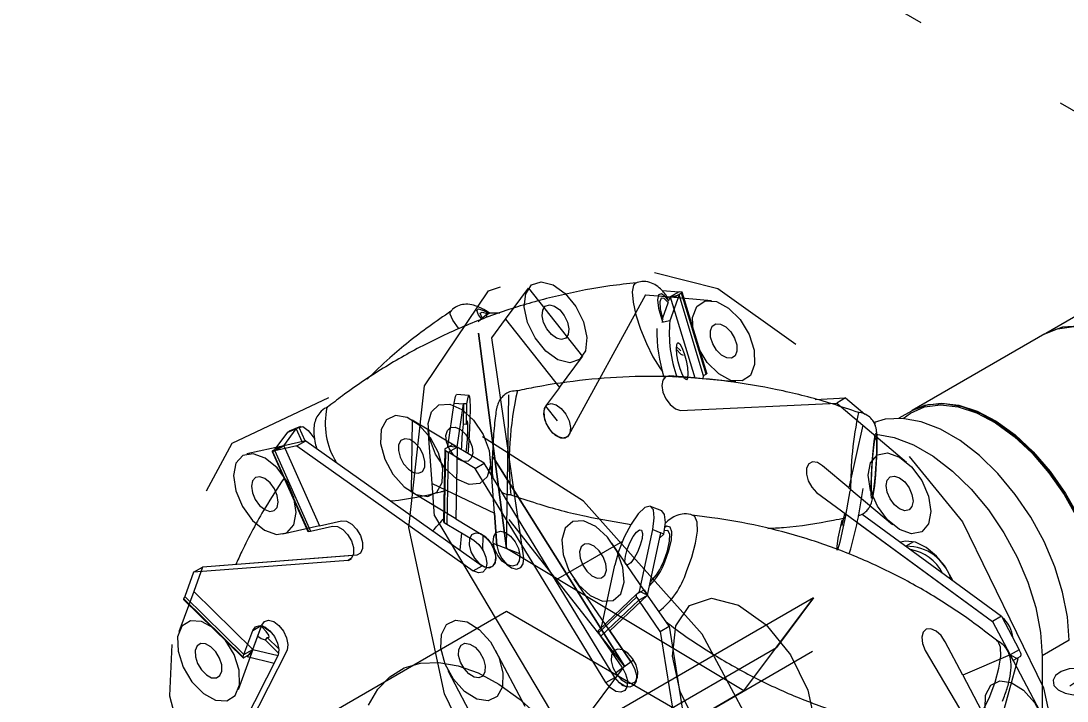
# Model space of a CAD drawing. Header units: millimetres. Extents: x 15 to 415, y 5 to 292.
# Drawn here: x 232.42 to 248.93, y 207.49 to 218.21 of the extents above; entities that cross this region are included whole.
import ezdxf

# ---------------------------------------------------------------- set-up
doc = ezdxf.new("R2010")
doc.units = ezdxf.units.MM
doc.header["$PDSIZE"] = -1
doc.linetypes.add('CENTERX2', pattern=[20.32, 12.7, -2.54, 2.54, -2.54])

msp = doc.modelspace()

# ---------------------------------------------------------------- linework, layer by layer
at = {"color": 7, "linetype": 'CENTERX2'}
for p, q in [((218.0246, 234.6973), (273.4618, 202.6941)), ((240.4337, 214.0005), (241.283, 212.923)), ((240.0705, 213.5096), (240.9198, 212.4321)), ((240.0849, 209.8917), (239.6445, 213.287)), ((239.6445, 213.287), (240.0849, 209.8917)), ((240.0849, 209.8917), (240.1238, 212.3185)), ((240.7019, 212.1375), (240.8839, 211.9067)), ((238.5994, 211.9182), (238.5788, 210.7872)), ((239.3064, 211.4931), (239.2858, 210.3621)), ((241.9466, 208.0367), (239.8765, 211.3317)), ((239.8765, 211.3317), (241.9466, 208.0367)), ((241.9466, 208.0367), (240.1292, 210.3493)), ((239.7099, 210.107), (239.7055, 209.8647)), ((240.2943, 209.81), (239.8755, 209.9734)), ((243.832, 207.6493), (240.0849, 209.8917)), ((243.832, 207.6493), (244.9261, 209.1163)), ((240.0136, 205.445), (244.9134, 208.2736)), ((241.8066, 207.9335), (242.0866, 208.1399)), ((240.0136, 205.445), (241.9466, 208.0367)), ((243.832, 207.6493), (238.9322, 204.8207)), ((243.832, 207.6493), (239.8722, 205.3634))]:
    msp.add_line(p, q, dxfattribs=at)
at = {"color": 7, "linetype": 'Continuous'}
for p, q in [((240.0705, 213.5096), (240.4337, 214.0005)), ((242.2762, 213.8927), (241.0659, 211.6758)), ((242.2762, 213.8927), (242.6665, 213.8596)), ((242.6665, 213.8596), (243.0548, 212.5839)), ((242.6665, 213.8596), (243.3169, 213.8044)), ((239.8525, 213.2151), (240.0705, 213.5096)), ((240.0705, 213.5096), (240.9198, 212.4321)), ((240.3575, 209.7432), (239.8525, 213.2151)), ((240.9198, 212.4321), (241.283, 212.923)), ((243.0548, 212.5839), (242.6645, 212.617)), ((243.0548, 212.5839), (243.7052, 212.5286)), ((240.9198, 212.4321), (240.7019, 212.1375)), ((242.8309, 212.0703), (245.2942, 212.1856)), ((245.2942, 212.1856), (245.7077, 211.8374)), ((239.3064, 211.4931), (238.5994, 211.9182)), ((238.9112, 210.9212), (238.8484, 211.7708)), ((245.7077, 211.8374), (245.4866, 210.8508)), ((245.7077, 211.8374), (246.397, 211.2572)), ((236.9191, 211.5938), (236.5707, 211.5153)), ((236.9191, 211.5938), (239.7011, 209.6223)), ((236.5707, 211.5153), (235.9901, 211.3843)), ((236.5707, 211.5153), (237.1358, 210.2504)), ((239.3064, 211.4931), (239.2858, 210.3621)), ((239.7306, 211.2381), (239.3064, 211.4931)), ((239.8972, 210.4534), (239.8345, 211.303)), ((241.7953, 207.8621), (239.7306, 211.2381)), ((245.4866, 210.8508), (245.073, 211.199)), ((239.2858, 210.3621), (238.5788, 210.7872)), ((238.9112, 210.9212), (239.8972, 210.4534)), ((238.9488, 210.4115), (238.9112, 210.9212)), ((244.9783, 210.7762), (247.7536, 208.7458)), ((245.4866, 210.8508), (246.1758, 210.2705)), ((239.9349, 209.9437), (239.8972, 210.4534)), ((239.8972, 210.4534), (239.9349, 209.9437)), ((237.1358, 210.2504), (237.4841, 210.329)), ((238.9488, 210.4115), (240.9762, 207.0109)), ((239.2858, 210.3621), (239.7099, 210.107)), ((237.1358, 210.2504), (236.5552, 210.1195)), ((242.3122, 209.1608), (241.7489, 209.9796)), ((237.7263, 209.7869), (235.2896, 209.6009)), ((235.2896, 209.6009), (235.1501, 209.2188)), ((241.7138, 208.5956), (241.1505, 209.4144)), ((235.1501, 209.2188), (234.9176, 208.5818)), ((235.1501, 209.2188), (236.085, 208.3032)), ((244.9261, 209.1163), (240.9663, 206.8303)), ((242.3122, 209.1608), (241.7138, 208.5956)), ((242.6502, 208.6695), (242.3122, 209.1608)), ((244.9261, 209.1163), (244.3426, 208.3339)), ((244.3426, 208.3339), (244.9261, 209.1163)), ((240.0863, 208.8988), (232.7324, 204.6535)), ((253.2385, 201.3062), (240.0863, 208.8988)), ((236.085, 208.3032), (236.2245, 208.6854)), ((242.6502, 208.6695), (243.2089, 205.1787)), ((247.7536, 208.7458), (248.0325, 208.2156)), ((242.0517, 208.1044), (241.7138, 208.5956)), ((241.7138, 208.5956), (242.0517, 208.1044)), ((236.6252, 208.293), (235.4645, 206.0206)), ((236.085, 208.3032), (235.8526, 207.6663)), ((240.2414, 205.9663), (244.3426, 208.3339)), ((247.2864, 207.8949), (247.0075, 208.4251)), ((240.3776, 207.4037), (239.9128, 208.2874)), ((246.6878, 208.2877), (248.7151, 204.8871)), ((248.0325, 208.2156), (247.2864, 207.8949)), ((248.0325, 208.2156), (248.4972, 207.3319)), ((239.6315, 207.083), (239.1667, 207.9667)), ((247.2864, 207.8949), (247.7511, 207.0112))]:
    msp.add_line(p, q, dxfattribs=at)
at = {"color": 7, "linetype": 'Continuous', "lineweight": 25}
for p, q in [((242.5396, 213.964), (242.8079, 213.9412)), ((242.8079, 213.9412), (242.6665, 213.8596)), ((242.8447, 213.9194), (242.7315, 213.8541)), ((242.8469, 213.9379), (242.8079, 213.9412)), ((243.233, 212.6437), (242.8447, 213.9194)), ((243.2452, 212.6575), (242.8569, 213.9332)), ((242.6328, 213.7646), (242.5472, 213.5234)), ((242.6176, 213.8637), (242.6665, 213.8596)), ((242.6665, 213.8596), (242.6513, 213.8167)), ((242.8069, 213.892), (242.6626, 213.4855)), ((242.6665, 213.8596), (242.8069, 213.892)), ((242.7315, 213.8541), (242.6665, 213.8596)), ((243.1951, 212.6163), (242.8069, 213.892)), ((239.7834, 213.596), (239.6368, 213.4683)), ((239.9797, 213.6055), (239.8185, 213.607)), ((249.2663, 213.6731), (248.5945, 213.2853)), ((248.5804, 213.2772), (246.4873, 212.0689)), ((243.1951, 212.6163), (243.1768, 212.5646)), ((243.1937, 212.621), (243.233, 212.6437)), ((239.4948, 212.307), (239.2956, 212.3197)), ((244.9549, 212.2447), (245.4356, 212.2672)), ((245.4356, 212.2672), (245.2942, 212.1856)), ((245.4356, 212.2672), (245.7406, 212.0104)), ((239.1596, 211.5024), (239.2615, 212.1866)), ((239.2615, 212.1866), (239.4083, 212.1773)), ((239.3064, 211.4931), (239.4083, 212.1773)), ((239.4083, 212.1773), (239.4024, 211.8541)), ((239.4607, 212.1739), (239.4083, 212.1773)), ((239.4548, 211.8508), (239.4607, 212.1739)), ((245.1971, 212.1811), (245.2942, 212.1856)), ((245.2942, 212.1856), (245.3611, 212.1292)), ((246.4732, 212.0607), (246.2763, 211.947)), ((236.5707, 211.5153), (236.7674, 211.7821)), ((236.6349, 211.7287), (236.7674, 211.7821)), ((236.8355, 211.818), (236.6557, 211.7454)), ((236.8148, 211.8012), (236.7674, 211.7821)), ((236.7674, 211.7821), (236.8577, 211.58)), ((236.9085, 211.5914), (236.8148, 211.8012)), ((239.4548, 211.8508), (239.4024, 211.8541)), ((236.4382, 211.4618), (236.6349, 211.7287)), ((236.9191, 211.5938), (236.5707, 211.5153)), ((236.6349, 211.7287), (236.6557, 211.7454)), ((236.7776, 211.5122), (236.9191, 211.5938)), ((236.9191, 211.5938), (239.7011, 209.6223)), ((236.3862, 211.4258), (236.9513, 210.1609)), ((236.3945, 211.4258), (236.4293, 211.4336)), ((236.3945, 211.4258), (236.9595, 210.1609)), ((236.3995, 211.4368), (236.5126, 211.5022)), ((236.4293, 211.4336), (236.5707, 211.5153)), ((236.7776, 211.5122), (236.4293, 211.4336)), ((236.4293, 211.4336), (236.9944, 210.1688)), ((236.5707, 211.5153), (236.4382, 211.4618)), ((236.4392, 211.4597), (236.4382, 211.4618)), ((236.5126, 211.5022), (236.5707, 211.5153)), ((236.7776, 211.5122), (239.5597, 209.5407)), ((239.1108, 211.454), (239.0902, 210.323)), ((239.1225, 211.437), (239.1019, 210.306)), ((239.1225, 211.437), (239.165, 211.4115)), ((239.1226, 211.4703), (239.2357, 211.5356)), ((239.1594, 211.4916), (239.1596, 211.5024)), ((239.3064, 211.4931), (239.1596, 211.5024)), ((239.165, 211.4115), (239.3064, 211.4931)), ((239.2357, 211.5356), (239.3064, 211.4931)), ((239.7306, 211.2381), (239.3064, 211.4931)), ((239.165, 211.4115), (239.1444, 210.2805)), ((239.5891, 211.1564), (239.165, 211.4115)), ((239.5891, 211.1564), (239.7306, 211.2381)), ((241.6538, 207.7805), (239.5891, 211.1564)), ((241.7953, 207.8621), (239.7306, 211.2381)), ((240.2678, 210.3596), (240.2154, 210.72)), ((242.5359, 210.4859), (242.3587, 210.5588)), ((245.6959, 210.4362), (247.895, 208.8274)), ((239.1019, 210.306), (239.1444, 210.2805)), ((239.1444, 210.2805), (239.5685, 210.0254)), ((245.3197, 210.0598), (245.3828, 210.3417)), ((245.3828, 210.3417), (245.3987, 210.3388)), ((245.6149, 210.3104), (247.7536, 208.7458)), ((236.9595, 210.1609), (236.9944, 210.1688)), ((236.9944, 210.1688), (237.3427, 210.2473)), ((239.3533, 209.8688), (239.3792, 210.1392)), ((242.1817, 209.2146), (242.3914, 210.1942)), ((242.3122, 209.1608), (242.5219, 210.1404)), ((242.3914, 210.1942), (242.5219, 210.1404)), ((242.5049, 210.0611), (242.5686, 210.1212)), ((242.5686, 210.1212), (242.5219, 210.1404)), ((241.9147, 210.0065), (240.8572, 209.396)), ((246.5061, 210.0013), (246.3856, 209.9317)), ((237.6649, 209.7822), (235.2896, 209.6009)), ((237.5849, 209.7053), (235.1482, 209.5193)), ((237.5849, 209.7053), (237.638, 209.7359)), ((239.5597, 209.5407), (239.7011, 209.6223)), ((239.7671, 209.5947), (239.7011, 209.6223)), ((241.5834, 208.6501), (241.7929, 209.629)), ((242.0924, 209.7268), (242.0944, 209.7367)), ((242.0979, 209.7353), (242.0944, 209.7367)), ((235.1482, 209.5193), (235.0087, 209.1371)), ((235.1482, 209.5193), (235.2896, 209.6009)), ((234.9947, 209.0989), (235.0087, 209.1371)), ((235.0087, 209.1371), (235.9436, 208.2216)), ((242.137, 209.1283), (241.5385, 208.5631)), ((242.1378, 209.1737), (241.5394, 208.6085)), ((242.137, 209.1283), (242.1708, 209.0792)), ((242.1415, 209.1766), (242.1817, 209.2146)), ((242.1427, 209.1774), (242.2559, 209.2427)), ((242.1708, 209.0792), (242.3122, 209.1608)), ((242.3122, 209.1608), (242.1817, 209.2146)), ((242.2559, 209.2427), (242.3122, 209.1608)), ((242.6502, 208.6695), (242.3122, 209.1608)), ((234.9947, 209.0989), (235.9297, 208.1834)), ((234.995, 209.0866), (235.93, 208.1711)), ((242.1708, 209.0792), (241.5723, 208.514)), ((242.5087, 208.5879), (242.1708, 209.0792)), ((247.895, 208.8274), (247.7536, 208.7458)), ((247.895, 208.8274), (248.1739, 208.2972)), ((236.085, 208.3032), (236.2216, 208.6776)), ((242.5087, 208.5879), (242.6502, 208.6695)), ((242.6502, 208.6695), (243.2089, 205.1787)), ((247.7536, 208.7458), (248.0325, 208.2156)), ((235.9436, 208.2216), (236.0831, 208.6038)), ((236.3092, 208.4914), (236.2759, 208.4519)), ((236.4945, 208.3099), (236.3092, 208.4914)), ((241.5385, 208.5631), (241.5723, 208.514)), ((241.9103, 208.0227), (241.5723, 208.514)), ((242.5087, 208.5879), (243.0675, 205.097)), ((235.9436, 208.2216), (236.085, 208.3032)), ((236.085, 208.3032), (235.9918, 208.1927)), ((236.0618, 208.2395), (236.085, 208.3032)), ((236.085, 208.3032), (236.4808, 208.2056)), ((236.4916, 208.2406), (236.2759, 208.4519)), ((248.1739, 208.2972), (248.0325, 208.2156)), ((248.2018, 208.2442), (248.1739, 208.2972)), ((248.9605, 208.4465), (248.5363, 208.2015)), ((236.4838, 208.2114), (235.3231, 205.939)), ((235.9297, 208.1834), (235.9436, 208.2216)), ((236.0618, 208.2395), (235.9486, 208.1742)), ((235.9918, 208.1927), (235.9877, 208.1967)), ((235.9918, 208.1927), (236.4202, 208.087)), ((248.1519, 208.1545), (247.8682, 207.1262)), ((248.0789, 208.1272), (248.0325, 208.2156)), ((248.0325, 208.2156), (248.1519, 208.1545)), ((248.1921, 208.1925), (248.0789, 208.1272)), ((248.5363, 208.2015), (248.5363, 205.506)), ((241.6538, 207.7805), (241.7953, 207.8621))]:
    msp.add_line(p, q, dxfattribs=at)
at = {"color": 8, "linetype": 'Continuous', "lineweight": 25}
for p, q in [((242.6626, 213.4855), (242.535, 213.456)), ((236.0831, 208.6038), (236.2137, 208.6792))]:
    msp.add_line(p, q, dxfattribs=at)
at = {"color": 7, "linetype": 'CENTERX2', "flags": 128}
for points in [[(242.1888, 202.7752), (240.3842, 204.9863), (239.1046, 207.6029), (238.5447, 210.2264), (238.7897, 212.4577), (239.8023, 213.9569), (241.4285, 214.4958), (243.4205, 213.9924), (245.4752, 212.5233), (247.2797, 210.3122), (248.5594, 207.6957), (249.1193, 205.0721), (248.8743, 202.8409), (247.8616, 201.3417), (246.2355, 200.8028), (244.2434, 201.3062), (242.1888, 202.7752)], [(240.705, 213.0069), (240.5366, 213.2132), (240.4171, 213.4574), (240.3649, 213.7023), (240.3877, 213.9106), (240.4822, 214.0505), (240.634, 214.1008), (240.8199, 214.0538), (241.0117, 213.9167), (241.1801, 213.7103), (241.2996, 213.4661), (241.3518, 213.2212), (241.329, 213.013), (241.2344, 212.8731), (241.0827, 212.8228), (240.8968, 212.8697), (240.705, 213.0069)], [(243.1104, 213.0623), (243.0297, 213.3115), (243.0223, 213.5386), (243.0893, 213.7091), (243.2205, 213.797), (243.396, 213.7889), (243.5889, 213.686), (243.7701, 213.5041), (243.9118, 213.2707), (243.9925, 213.0215), (243.9999, 212.7944), (243.9329, 212.6239), (243.8017, 212.536), (243.6262, 212.5441), (243.4332, 212.647), (243.2521, 212.8289), (243.1104, 213.0623)], [(245.1582, 200.9883), (245.2593, 203.3166), (244.5618, 205.9689), (243.1718, 208.5414), (241.3011, 210.6426), (239.2343, 211.9524), (237.2862, 212.2716), (235.7533, 211.5515), (234.869, 209.9017), (234.7679, 207.5734), (235.4654, 204.9211), (236.8553, 202.3485), (238.7261, 200.2474), (240.7929, 198.9375), (242.741, 198.6184), (244.2739, 199.3385), (245.1582, 200.9883)], [(239.494, 210.9051), (239.3022, 210.9898), (239.1163, 211.1578), (238.9648, 211.3835), (238.8706, 211.6326), (238.848, 211.8671), (238.9006, 212.0513), (239.0203, 212.1572), (239.1889, 212.1687), (239.3807, 212.084), (239.5665, 211.916), (239.7181, 211.6903), (239.8123, 211.4412), (239.8349, 211.2067), (239.7823, 211.0225), (239.6626, 210.9165), (239.494, 210.9051)], [(240.8182, 211.7117), (240.746, 211.8001), (240.6948, 211.9048), (240.6724, 212.0097), (240.6822, 212.099), (240.7227, 212.159), (240.7878, 212.1805), (240.8675, 212.1604), (240.9496, 212.1016), (241.0218, 212.0132), (241.073, 211.9085), (241.0954, 211.8036), (241.0856, 211.7143), (241.0451, 211.6543), (240.9801, 211.6328), (240.9004, 211.6529), (240.8182, 211.7117)], [(239.0693, 210.9368), (239.0787, 211.1541), (239.0136, 211.4016), (238.8839, 211.6417), (238.7093, 211.8378), (238.5164, 211.9601), (238.3346, 211.9899), (238.1915, 211.9227), (238.109, 211.7687), (238.0995, 211.5514), (238.1646, 211.3038), (238.2944, 211.0637), (238.469, 210.8676), (238.6619, 210.7454), (238.8437, 210.7156), (238.9868, 210.7828), (239.0693, 210.9368)], [(236.7318, 210.7005), (236.626, 210.9482), (236.4665, 211.166), (236.2774, 211.3207), (236.0876, 211.3889), (235.926, 211.36), (235.8172, 211.2386), (235.7777, 211.0431), (235.8136, 210.8033), (235.9193, 210.5556), (236.0789, 210.3378), (236.2679, 210.1831), (236.4577, 210.115), (236.6193, 210.1438), (236.7281, 210.2652), (236.7676, 210.4607), (236.7318, 210.7005)], [(245.7914, 211.0501), (245.8293, 211.2469), (245.9367, 211.3702), (246.0974, 211.4012), (246.2868, 211.3352), (246.4762, 211.1821), (246.6367, 210.9654), (246.7438, 210.718), (246.7814, 210.4776), (246.7435, 210.2808), (246.6361, 210.1574), (246.4754, 210.1265), (246.286, 210.1925), (246.0966, 210.3455), (245.9361, 210.5623), (245.8289, 210.8097), (245.7914, 211.0501)], [(241.7675, 209.0753), (241.8885, 209.1793), (241.9427, 209.362), (241.9219, 209.5958), (241.8291, 209.845), (241.6786, 210.0716), (241.4933, 210.2412), (241.3013, 210.328), (241.1319, 210.3186), (241.0108, 210.2147), (240.9566, 210.0319), (240.9775, 209.7982), (241.0702, 209.549), (241.2208, 209.3224), (241.4061, 209.1528), (241.5981, 209.066), (241.7675, 209.0753)], [(239.9113, 209.6864), (239.9154, 209.7795), (239.8875, 209.8856), (239.8319, 209.9885), (239.757, 210.0726), (239.6744, 210.125), (239.5964, 210.1377), (239.5351, 210.1089), (239.4997, 210.0429), (239.4957, 209.9498), (239.5236, 209.8437), (239.5792, 209.7408), (239.654, 209.6568), (239.7367, 209.6044), (239.8146, 209.5916), (239.8759, 209.6204), (239.9113, 209.6864)], [(240.0192, 209.6968), (239.947, 209.7852), (239.8958, 209.8899), (239.8734, 209.9948), (239.8832, 210.0841), (239.9238, 210.144), (239.9888, 210.1656), (240.0685, 210.1454), (240.1507, 210.0867), (240.2228, 209.9982), (240.274, 209.8936), (240.2964, 209.7886), (240.2866, 209.6994), (240.2461, 209.6394), (240.1811, 209.6179), (240.1014, 209.638), (240.0192, 209.6968)], [(235.6478, 208.4569), (235.4672, 208.6403), (235.2742, 208.7451), (235.098, 208.7554), (234.9656, 208.6695), (234.897, 208.5006), (234.9027, 208.2744), (234.9819, 208.0253), (235.1224, 207.7912), (235.303, 207.6078), (235.496, 207.5029), (235.6722, 207.4927), (235.8046, 207.5785), (235.8732, 207.7474), (235.8675, 207.9736), (235.7883, 208.2228), (235.6478, 208.4569)], [(239.9399, 207.5597), (239.798, 207.4904), (239.6168, 207.518), (239.4238, 207.6383), (239.2485, 207.8331), (239.1175, 208.0726), (239.0508, 208.3204), (239.0586, 208.5388), (239.1396, 208.6944), (239.2815, 208.7638), (239.4628, 208.7361), (239.6557, 208.6158), (239.831, 208.421), (239.962, 208.1815), (240.0287, 207.9337), (240.021, 207.7153), (239.9399, 207.5597)], [(242.1524, 207.8584), (242.1564, 207.9515), (242.1285, 208.0576), (242.0729, 208.1605), (241.9981, 208.2446), (241.9154, 208.297), (241.8375, 208.3097), (241.7762, 208.2809), (241.7408, 208.2149), (241.7368, 208.1218), (241.7647, 208.0157), (241.8203, 207.9128), (241.8951, 207.8288), (241.9778, 207.7764), (242.0557, 207.7636), (242.117, 207.7924), (242.1524, 207.8584)], [(247.724, 207.7389), (247.8659, 207.8082), (248.0472, 207.7806), (248.2402, 207.6603), (248.4155, 207.4655), (248.5464, 207.226), (248.6131, 206.9782), (248.6054, 206.7598), (248.5244, 206.6041), (248.3824, 206.5348), (248.2012, 206.5625), (248.0082, 206.6828), (247.8329, 206.8776), (247.7019, 207.1171), (247.6352, 207.3649), (247.643, 207.5832), (247.724, 207.7389)]]:
    msp.add_lwpolyline(points, dxfattribs=at)
at = {"color": 7, "linetype": 'Continuous', "lineweight": 25, "flags": 128}
for points in [[(242.1212, 214.0809), (242.0866, 214.0438), (242.0689, 213.9389), (242.0832, 213.779), (242.1281, 213.5782), (242.1996, 213.3543), (242.2915, 213.1273), (242.3955, 212.9172)], [(242.8447, 213.9194), (242.8497, 213.9226), (242.8535, 213.9258), (242.856, 213.9288), (242.8571, 213.9316), (242.8566, 213.9339), (242.8547, 213.9358), (242.8515, 213.9372), (242.8469, 213.9379)], [(242.6402, 213.7666), (242.6396, 213.7674), (242.5721, 213.8356), (242.5238, 213.8416), (242.5021, 213.7847), (242.5101, 213.6733), (242.5468, 213.5246), (242.5536, 213.503)], [(239.2363, 213.4959), (239.1946, 213.5881), (239.2011, 213.63)], [(239.7042, 213.527), (239.6943, 213.5422), (239.6707, 213.6037), (239.7001, 213.6229), (239.7781, 213.5968), (239.7821, 213.5949)], [(239.8185, 213.607), (239.7704, 213.5752), (239.7673, 213.5385)], [(239.3377, 213.3602), (239.3306, 213.3686), (239.2363, 213.4959)], [(248.5804, 213.2772), (248.7791, 213.3601), (249.0344, 213.3942), (249.3126, 213.3627), (249.6057, 213.2665), (249.9053, 213.1082), (250.2027, 212.8926), (250.4894, 212.6257), (250.7571, 212.3152), (250.9982, 211.9702), (251.2057, 211.6005), (251.3736, 211.2167), (251.4971, 210.8299), (251.5726, 210.4512), (251.598, 210.0915)], [(251.0943, 208.9551), (251.1714, 209.0055), (251.3497, 209.1809), (251.4847, 209.4121), (251.5725, 209.6925), (251.6106, 210.014), (251.5979, 210.3672), (251.5347, 210.7422), (251.4229, 211.128), (251.2657, 211.5136), (251.0676, 211.8878), (250.8343, 212.24), (250.5726, 212.56), (250.2898, 212.8385), (249.9943, 213.0677), (249.6945, 213.2407), (249.399, 213.3528), (249.1163, 213.4007), (248.8545, 213.3829), (248.6212, 213.3001), (248.5945, 213.2853)], [(242.8255, 212.7245), (242.7951, 212.8355), (242.7741, 212.9483), (242.7657, 213.0458), (242.7712, 213.1131), (242.7896, 213.14), (242.8183, 213.1224), (242.8528, 213.0629), (242.888, 212.9707), (242.9183, 212.8597), (242.9393, 212.7469), (242.9477, 212.6494), (242.9423, 212.5821), (242.9238, 212.5552), (242.8951, 212.5728), (242.8606, 212.6323), (242.8255, 212.7245)], [(242.3955, 212.9172), (242.5025, 212.7429), (242.544, 212.6867)], [(242.7661, 213.0755), (242.824, 213.0196), (242.8366, 213.0127)], [(243.2452, 212.6575), (243.2453, 212.6559), (243.2443, 212.6531), (243.2418, 212.6501), (243.238, 212.6469), (243.233, 212.6437)], [(239.2615, 212.1866), (239.2818, 212.2928), (239.2956, 212.3197)], [(239.4607, 212.1739), (239.481, 212.2801), (239.4976, 212.3053), (239.5085, 212.2464), (239.5124, 212.1106), (239.5088, 211.9142), (239.4982, 211.6809), (239.4818, 211.4389), (239.4778, 211.39)], [(246.345, 211.9435), (246.457, 212.0276), (246.6803, 212.1257), (246.9336, 212.1595), (247.2096, 212.1283), (247.5003, 212.0328), (247.7975, 211.8758), (248.0925, 211.6619), (248.3769, 211.3971), (248.6425, 211.0892), (248.8817, 210.7469), (249.0875, 210.3801), (249.254, 209.9994), (249.3765, 209.6157), (249.4515, 209.24), (249.4767, 208.8832)], [(248.973, 207.7305), (249.0501, 207.7808), (249.2284, 207.9563), (249.3634, 208.1875), (249.4512, 208.4679), (249.4893, 208.7894), (249.4765, 209.1426), (249.4134, 209.5176), (249.3016, 209.9034), (249.1444, 210.289), (248.9463, 210.6632), (248.713, 211.0154), (248.4512, 211.3354), (248.1685, 211.6139), (247.873, 211.843), (247.5732, 212.0161), (247.2776, 212.1282), (246.9949, 212.1761), (246.7332, 212.1583), (246.4999, 212.0755), (246.4732, 212.0607)], [(246.4873, 212.0689), (246.6861, 212.1518), (246.9414, 212.186), (247.2196, 212.1545), (247.5127, 212.0582), (247.8123, 211.9), (248.1097, 211.6843), (248.3964, 211.4174), (248.6641, 211.107), (248.9051, 210.7619), (249.1126, 210.3922), (249.2805, 210.0084), (249.404, 209.6216), (249.4796, 209.2429), (249.505, 208.8832)], [(248.9605, 208.4465), (248.935, 208.8174), (248.859, 209.2077), (248.7347, 209.6067), (248.5654, 210.0036), (248.3558, 210.3875), (248.1116, 210.748), (247.8394, 211.0753), (247.5467, 211.3603), (247.2414, 211.5953), (246.932, 211.774), (246.6267, 211.8914), (246.334, 211.9443), (246.0618, 211.9313), (245.8834, 211.8816)], [(236.8148, 211.8012), (236.8722, 211.8178), (236.9567, 211.7561), (237.0563, 211.6265)], [(239.4513, 211.406), (239.4564, 211.4518), (239.4658, 211.5614), (239.4729, 211.6781), (239.4766, 211.7842), (239.4763, 211.8636), (239.4721, 211.9041), (239.4645, 211.8996), (239.4548, 211.8508)], [(245.8449, 210.6879), (245.8381, 210.7567), (245.8375, 210.8853), (245.843, 211.0564), (245.8539, 211.2469), (245.8688, 211.431), (245.8856, 211.5839), (245.9021, 211.685), (245.916, 211.7205), (245.9255, 211.6857), (245.9293, 211.5852), (245.9268, 211.4328), (245.9184, 211.2489), (245.9053, 211.0583), (245.8892, 210.8869), (245.8722, 210.7577), (245.8568, 210.6883), (245.8449, 210.6879)], [(245.8501, 210.7582), (245.8441, 210.8231), (245.8441, 210.9454), (245.8499, 211.1063), (245.8609, 211.2815), (245.8752, 211.4443), (245.8907, 211.5699), (245.9051, 211.6391), (245.9162, 211.6415), (245.9222, 211.5766), (245.9222, 211.4543), (245.9163, 211.2934), (245.9054, 211.1182), (245.8911, 210.9554), (245.8755, 210.8298), (245.8612, 210.7606), (245.8501, 210.7582)], [(245.9184, 211.6987), (246.2024, 211.6465), (246.5077, 211.5291), (246.8172, 211.3504), (247.1224, 211.1153), (247.4151, 210.8303), (247.6873, 210.5031), (247.9315, 210.1426), (248.1411, 209.7587), (248.3104, 209.3618), (248.4347, 208.9627), (248.5107, 208.5724), (248.5363, 208.2015)], [(236.3995, 211.4368), (236.3944, 211.4338), (236.3905, 211.431), (236.3877, 211.4287), (236.3863, 211.4268), (236.3863, 211.4256), (236.3877, 211.425), (236.3905, 211.425), (236.3945, 211.4258)], [(245.5024, 210.8043), (245.4705, 210.6225), (245.4257, 210.3841), (245.3814, 210.1661), (245.343, 209.9947), (245.3151, 209.8908), (245.3011, 209.8667), (245.3027, 209.9254), (245.3197, 210.0598)], [(242.3914, 210.1942), (242.4163, 210.378), (242.4022, 210.5056), (242.3506, 210.5615), (242.2679, 210.539), (242.164, 210.4409), (242.0514, 210.2789), (241.9438, 210.0726), (241.854, 209.8469), (241.7929, 209.629)], [(242.5686, 210.1212), (242.5935, 210.305), (242.5794, 210.4326), (242.5359, 210.4859)], [(245.3828, 210.3417), (245.3751, 210.2791), (245.3758, 210.2582), (245.3847, 210.2822), (245.4006, 210.3474), (245.421, 210.444), (245.4225, 210.4512)], [(242.9235, 209.5308), (243.0093, 209.7588), (243.0694, 209.9774), (243.0985, 210.1672), (243.0939, 210.3114), (243.0561, 210.397), (243.0327, 210.4129)], [(236.9595, 210.1609), (236.9555, 210.1602), (236.9528, 210.1602), (236.9514, 210.1608), (236.9513, 210.1609)], [(237.3427, 210.2473), (237.4186, 210.2417), (237.5013, 210.1957), (237.5784, 210.1163), (237.638, 210.0156), (237.6711, 209.9089), (237.6726, 209.8124), (237.6423, 209.7409), (237.5849, 209.7053)], [(242.1371, 210.1543), (242.184, 210.1887), (242.217, 210.1809), (242.231, 210.1321), (242.2238, 210.0498), (242.1966, 209.9463), (242.1535, 209.8376), (242.101, 209.7402), (242.0472, 209.6688), (242.0003, 209.6344), (241.9673, 209.6422), (241.9533, 209.691), (241.9605, 209.7734), (241.9877, 209.8768), (242.0308, 209.9855), (242.0833, 210.0829), (242.1371, 210.1543)], [(242.5655, 209.6955), (242.6245, 209.8589), (242.6576, 210.0076), (242.6596, 210.119), (242.6304, 210.1761), (242.5786, 210.1727)], [(239.5685, 210.0254), (239.6494, 209.9581), (239.7172, 209.8642), (239.7617, 209.758), (239.7762, 209.6555), (239.7584, 209.5725), (239.711, 209.5215), (239.6412, 209.5103), (239.5597, 209.5407)], [(247.126, 209.39), (247.0151, 209.5904), (246.8691, 209.7721), (246.7047, 209.9103), (246.5366, 209.9928), (246.3796, 210.0123), (246.3002, 209.9941)], [(234.995, 209.0866), (234.9943, 209.0875), (234.9933, 209.0904), (234.9935, 209.0942), (234.9947, 209.0989)], [(236.0831, 208.6038), (236.125, 208.6619), (236.1911, 208.6814), (236.2712, 208.6592), (236.3532, 208.5987), (236.4245, 208.509), (236.4744, 208.404), (236.4952, 208.2994), (236.4838, 208.2114)], [(236.3092, 208.4914), (236.339, 208.4952), (236.3337, 208.5283), (236.2943, 208.5857), (236.2265, 208.6586), (236.2178, 208.667)], [(236.161, 208.5113), (236.2156, 208.4779), (236.2759, 208.4519)], [(247.708, 207.5607), (247.7938, 207.7887), (247.854, 208.0073), (247.883, 208.1972), (247.8785, 208.3413), (247.8406, 208.427), (247.8339, 208.433)], [(235.9297, 208.1834), (235.9284, 208.1787), (235.9282, 208.1749), (235.9293, 208.172), (235.9314, 208.1701), (235.9345, 208.1694), (235.9385, 208.1699), (235.9433, 208.1715), (235.9486, 208.1742)], [(238.0548, 207.676), (238.2431, 207.8728), (238.4696, 208.0108), (238.729, 208.0868), (239.0152, 208.0989), (239.3214, 208.0469), (239.6406, 207.932), (239.9652, 207.7569), (240.2876, 207.5257), (240.6003, 207.2438)], [(241.9103, 208.0227), (241.9652, 207.9195), (241.9922, 207.8136), (241.9873, 207.721), (241.9511, 207.656), (241.8891, 207.6283), (241.8109, 207.6423), (241.7283, 207.6957), (241.6538, 207.7805)], [(237.9091, 207.4249), (238.0548, 207.676)], [(247.2102, 206.9185), (247.279, 206.9353), (247.3796, 207.0163), (247.4912, 207.1565), (247.604, 207.3435), (247.708, 207.5607)]]:
    msp.add_lwpolyline(points, dxfattribs=at)
at = {"color": 8, "linetype": 'Continuous', "lineweight": 25, "flags": 128}
for points in [[(242.6496, 213.7951), (242.5961, 213.8623), (242.5293, 213.9116), (242.4852, 213.8955), (242.4699, 213.8162), (242.4854, 213.6845), (242.5296, 213.5181), (242.5442, 213.4745)], [(239.6883, 213.5132), (239.6426, 213.5766), (239.6151, 213.6451), (239.6422, 213.6704), (239.7202, 213.6491), (239.8034, 213.6056)], [(242.7661, 213.0333), (242.8358, 212.9603), (242.8741, 212.942)], [(242.5833, 209.6849), (242.6484, 209.8633), (242.6873, 210.0282), (242.6946, 210.1571), (242.6695, 210.2328), (242.6153, 210.245), (242.5875, 210.2317)]]:
    msp.add_lwpolyline(points, dxfattribs=at)
at = {"color": 7, "linetype": 'Continuous', "flags": 128}
for points in [[(240.7926, 213.2668), (240.7204, 213.3553), (240.6693, 213.4599), (240.6469, 213.5649), (240.6567, 213.6541), (240.6972, 213.7141), (240.7622, 213.7356), (240.8419, 213.7155), (240.9241, 213.6567), (240.9963, 213.5683), (241.0474, 213.4636), (241.0698, 213.3587), (241.06, 213.2694), (241.0195, 213.2095), (240.9545, 213.1879), (240.8748, 213.208), (240.7926, 213.2668)], [(243.3394, 213.1218), (243.3048, 213.2286), (243.3016, 213.326), (243.3303, 213.399), (243.3865, 213.4367), (243.4617, 213.4332), (243.5445, 213.3892), (243.6221, 213.3112), (243.6828, 213.2112), (243.7174, 213.1044), (243.7206, 213.007), (243.6919, 212.934), (243.6356, 212.8963), (243.5604, 212.8998), (243.4777, 212.9439), (243.4001, 213.0218), (243.3394, 213.1218)], [(242.6645, 212.617), (242.5962, 212.6026), (242.5509, 212.5487), (242.5356, 212.4636), (242.5526, 212.3602), (242.5993, 212.2544), (242.6686, 212.1621), (242.7499, 212.0974), (242.8309, 212.0703)], [(240.7019, 212.1375), (240.6741, 212.0636), (240.6782, 211.9658), (240.7136, 211.8589), (240.775, 211.7594), (240.8529, 211.6822), (240.9356, 211.6392), (241.0104, 211.637), (241.0659, 211.6758)], [(239.4068, 211.2661), (239.3246, 211.3024), (239.245, 211.3744), (239.18, 211.4711), (239.1396, 211.5779), (239.13, 211.6784), (239.1525, 211.7573), (239.2038, 211.8027), (239.2761, 211.8077), (239.3583, 211.7714), (239.4379, 211.6993), (239.5029, 211.6026), (239.5432, 211.4959), (239.5529, 211.3954), (239.5304, 211.3164), (239.4791, 211.271), (239.4068, 211.2661)], [(238.7949, 211.1745), (238.799, 211.2676), (238.7711, 211.3737), (238.7155, 211.4766), (238.6406, 211.5606), (238.558, 211.613), (238.48, 211.6258), (238.4187, 211.597), (238.3833, 211.531), (238.3793, 211.4379), (238.4072, 211.3318), (238.4628, 211.2289), (238.5376, 211.1448), (238.6203, 211.0924), (238.6982, 211.0797), (238.7595, 211.1085), (238.7949, 211.1745)], [(245.073, 211.199), (244.9903, 211.2495), (244.9129, 211.2602), (244.8528, 211.2293), (244.8189, 211.1617), (244.8165, 211.0675), (244.8459, 210.9612), (244.9027, 210.8589), (244.9783, 210.7762)], [(236.4694, 210.7299), (236.4241, 210.836), (236.3557, 210.9294), (236.2747, 210.9957), (236.1934, 211.0249), (236.1241, 211.0125), (236.0775, 210.9605), (236.0605, 210.8767), (236.0759, 210.7739), (236.1212, 210.6678), (236.1896, 210.5744), (236.2706, 210.5081), (236.352, 210.4789), (236.4212, 210.4913), (236.4679, 210.5433), (236.4848, 210.6271), (236.4694, 210.7299)], [(246.0743, 210.8865), (246.0905, 210.9709), (246.1365, 211.0237), (246.2054, 211.037), (246.2866, 211.0087), (246.3677, 210.9431), (246.4365, 210.8502), (246.4824, 210.7442), (246.4985, 210.6412), (246.4823, 210.5568), (246.4363, 210.504), (246.3674, 210.4907), (246.2862, 210.519), (246.205, 210.5846), (246.1363, 210.6774), (246.0903, 210.7835), (246.0743, 210.8865)], [(237.4841, 210.329), (237.56, 210.3234), (237.6428, 210.2774), (237.7198, 210.1979), (237.7794, 210.0972), (237.8125, 209.9905), (237.814, 209.8941), (237.7838, 209.8226), (237.7263, 209.7869)], [(239.7099, 210.107), (239.7908, 210.0398), (239.8586, 209.9459), (239.9032, 209.8396), (239.9176, 209.7371), (239.8998, 209.6541), (239.8524, 209.6031), (239.7826, 209.592), (239.7011, 209.6223)], [(239.9349, 209.9437), (239.9582, 209.8386), (240.0101, 209.7341), (240.0827, 209.6464), (240.165, 209.5886), (240.2444, 209.5697), (240.3089, 209.5924), (240.3486, 209.6533), (240.3575, 209.7432)], [(241.5859, 209.4306), (241.6378, 209.4751), (241.661, 209.5534), (241.6521, 209.6536), (241.6123, 209.7604), (241.5478, 209.8575), (241.4684, 209.9302), (241.3861, 209.9674), (241.3135, 209.9634), (241.2616, 209.9189), (241.2384, 209.8405), (241.2473, 209.7404), (241.2871, 209.6336), (241.3516, 209.5364), (241.431, 209.4638), (241.5133, 209.4266), (241.5859, 209.4306)], [(243.4814, 206.6095), (243.0965, 207.0812), (242.8235, 207.6394), (242.704, 208.1991), (242.7563, 208.6751), (242.9723, 208.9949), (243.3192, 209.1099), (243.7442, 209.0025), (244.1825, 208.6891), (244.5675, 208.2174), (244.8405, 207.6592), (244.9599, 207.0995), (244.9077, 206.6235), (244.6916, 206.3037), (244.3447, 206.1887), (243.9198, 206.2961), (243.4814, 206.6095)], [(236.2245, 208.6854), (236.2664, 208.7436), (236.3325, 208.7631), (236.4126, 208.7408), (236.4946, 208.6803), (236.5659, 208.5907), (236.6158, 208.4856), (236.6366, 208.3811), (236.6252, 208.293)], [(247.0075, 208.4251), (246.942, 208.5213), (246.8621, 208.5924), (246.78, 208.6276), (246.7082, 208.6215), (246.6577, 208.575), (246.636, 208.4953), (246.6466, 208.3943), (246.6878, 208.2877)], [(235.4977, 208.2667), (235.4203, 208.3453), (235.3376, 208.3902), (235.2621, 208.3946), (235.2053, 208.3578), (235.1759, 208.2854), (235.1784, 208.1885), (235.2123, 208.0817), (235.2725, 207.9814), (235.3499, 207.9028), (235.4326, 207.8578), (235.5081, 207.8534), (235.5649, 207.8902), (235.5943, 207.9626), (235.5918, 208.0596), (235.5579, 208.1663), (235.4977, 208.2667)], [(239.7113, 207.8839), (239.6504, 207.8542), (239.5728, 207.866), (239.4901, 207.9176), (239.4149, 208.0011), (239.3588, 208.1037), (239.3302, 208.2099), (239.3335, 208.3035), (239.3683, 208.3702), (239.4291, 208.3999), (239.5068, 208.3881), (239.5895, 208.3365), (239.6646, 208.253), (239.7207, 208.1504), (239.7493, 208.0442), (239.746, 207.9506), (239.7113, 207.8839)], [(242.0517, 208.1044), (242.1066, 208.0011), (242.1337, 207.8952), (242.1287, 207.8027), (242.0925, 207.7376), (242.0306, 207.71), (241.9523, 207.7239), (241.8697, 207.7774), (241.7953, 207.8621)], [(248.7487, 207.8942), (248.7082, 207.8166), (248.7223, 207.7359), (248.7888, 207.6645), (248.8976, 207.6132), (249.0321, 207.5898), (249.1718, 207.5979), (249.2956, 207.6363), (249.3845, 207.6991), (249.4249, 207.7767), (249.4109, 207.8574), (249.3444, 207.9288), (249.2356, 207.9802), (249.1011, 208.0035), (248.9613, 207.9954), (248.8376, 207.957), (248.7487, 207.8942)]]:
    msp.add_lwpolyline(points, dxfattribs=at)
at = {"color": 7, "linetype": 'Continuous', "lineweight": 25}
for centre, radius, start, end in [((244.7373, 213.2903), 2.0839, 174.62624, 199.54818), ((244.8406, 213.319), 2.384, 178.89245, 197.69396), ((245.2393, 211.2409), 5.1112, 167.11818, 185.61692), ((238.391, 211.8656), 1.1657, 167.64383, 211.64697), ((251.3828, 210.8425), 5.8688, 168.23986, 180.3605), ((243.2461, 211.3628), 3.875, 172.71524, 178.65747), ((245.8751, 211.8628), 0.0263, 352.01072, 54.38789), ((239.1292, 211.4536), 0.0179, 111.7721, 248.20683), ((238.9699, 211.7236), 6.7987, 343.8139, 352.53591), ((239.11, 210.3241), 0.0198, 182.96288, 245.97423), ((246.4037, 209.206), 0.7229, 16.49373, 91.12916), ((246.3382, 209.1796), 0.7077, 27.60102, 80.02186), ((241.7439, 209.9938), 0.8741, 314.55526, 340.0492), ((241.701, 209.9117), 1.2804, 308.01564, 342.69289), ((242.1623, 209.1502), 0.0335, 125.81154, 220.81753), ((247.6034, 208.4398), 0.4748, 5.21242, 50.27082), ((241.565, 208.5853), 0.0346, 137.91645, 220.01643), ((248.1692, 208.2235), 0.0386, 306.41852, 32.33264), ((242.0804, 208.0303), 0.331, 210.52631, 253.26409)]:
    msp.add_arc(centre, radius, start, end, dxfattribs=at)
at = {"color": 8, "linetype": 'Continuous', "lineweight": 25}
msp.add_arc((241.6033, 210.0474), 1.0449, 315.16409, 339.70009, dxfattribs=at)
at = {"color": 7, "linetype": 'Continuous', "lineweight": 25}
for points, knots in [([(242.1349, 214.0842), (241.9957, 214.0683), (241.5987, 214.0229), (240.9534, 213.9015), (240.2099, 213.7004), (239.4921, 213.4397), (238.799, 213.1206), (238.131, 212.7425), (237.6197, 212.3978), (237.3339, 212.1778), (237.2525, 212.1151)], [0, 0, 0, 0, 0.0789588, 0.2252291, 0.368868, 0.5111869, 0.6534584, 0.7967092, 0.9420196, 1, 1, 1, 1]), ([(242.6405, 213.8344), (242.6075, 213.8808), (242.5512, 213.9602), (242.4564, 214.042), (242.3497, 214.0953), (242.2304, 214.1145), (242.1566, 214.089), (242.1238, 214.0776)], [0, 0, 0, 0, 0.2824253, 0.4831944, 0.6638535, 0.8507542, 1, 1, 1, 1]), ([(239.8293, 213.5972), (239.795, 213.6194), (239.7026, 213.6792), (239.5919, 213.728), (239.4565, 213.7524), (239.3365, 213.7306), (239.2475, 213.6861), (239.2146, 213.6395), (239.2049, 213.6259)], [0, 0, 0, 0, 0.1685031, 0.4535159, 0.6363621, 0.7835772, 0.9366411, 1, 1, 1, 1]), ([(239.2077, 213.6359), (239.0913, 213.5553), (238.7586, 213.3251), (238.3105, 212.9738), (238.0032, 212.6775), (237.8857, 212.5642)], [0, 0, 0, 0, 0.249502, 0.7130436, 1, 1, 1, 1]), ([(245.6373, 212.0387), (245.5011, 212.0846), (245.1109, 212.2161), (244.4571, 212.3864), (243.678, 212.5269), (242.8978, 212.6022), (242.1153, 212.6141), (241.3288, 212.5619), (240.7089, 212.473), (240.3526, 212.4001), (240.2567, 212.3804)], [0, 0, 0, 0, 0.07896934, 0.22627016, 0.37065992, 0.51355258, 0.65634879, 0.80016297, 0.94618539, 1, 1, 1, 1]), ([(240.2554, 212.3777), (240.2216, 212.3776), (240.1568, 212.3773), (240.0742, 212.3368), (240.0146, 212.2863), (239.976, 212.2334), (239.9533, 212.1859), (239.9389, 212.1427), (239.925, 212.0836), (239.9106, 211.992), (239.8935, 211.8373), (239.881, 211.6953), (239.8761, 211.6102), (239.8748, 211.5891)], [0, 0, 0, 0, 0.0863044, 0.1652311, 0.2315569, 0.289336, 0.3395021, 0.3880027, 0.4611591, 0.6249317, 0.7815133, 0.9456311, 1, 1, 1, 1]), ([(237.2677, 212.1191), (237.2592, 212.1171), (237.209, 212.1052), (237.1398, 212.0413), (237.0775, 211.9472), (237.0475, 211.8435), (237.0409, 211.725), (237.0526, 211.605), (237.0777, 211.5102), (237.087, 211.4748)], [0, 0, 0, 0, 0.032047, 0.1908697, 0.3275774, 0.467519, 0.6336531, 0.8631964, 1, 1, 1, 1]), ([(245.9132, 211.1639), (245.915, 211.1878), (245.9212, 211.2739), (245.9278, 211.4232), (245.9316, 211.5872), (245.9292, 211.6942), (245.9232, 211.7604), (245.911, 211.8191), (245.8855, 211.8835), (245.8358, 211.9533), (245.756, 212.0103), (245.682, 212.0411), (245.64, 212.0367), (245.6342, 212.036)], [0, 0, 0, 0, 0.0593541, 0.2143325, 0.3705236, 0.5323626, 0.6264264, 0.6827556, 0.7409918, 0.8127585, 0.8954313, 0.9855044, 1, 1, 1, 1]), ([(239.8748, 211.5891), (239.8722, 211.5472), (239.8654, 211.4421), (239.8593, 211.2837), (239.8602, 211.1291), (239.8587, 211.0631), (239.8688, 211.0142), (239.8694, 211.011)], [0, 0, 0, 0, 0.172037, 0.4319513, 0.6957884, 0.9797791, 1, 1, 1, 1]), ([(245.6345, 210.4141), (245.6529, 210.4188), (245.6979, 210.4304), (245.7546, 210.4732), (245.8009, 210.5254), (245.8291, 210.5758), (245.8457, 210.6193), (245.8592, 210.6693), (245.8723, 210.7402), (245.8887, 210.867), (245.9036, 211.0196), (245.9106, 211.1247), (245.9132, 211.1639)], [0, 0, 0, 0, 0.0548088, 0.134015, 0.2025398, 0.2621896, 0.3155732, 0.3808708, 0.5172372, 0.6975637, 0.8872592, 1, 1, 1, 1]), ([(236.5759, 211.0011), (236.4743, 210.8475), (236.2284, 210.4757), (235.9856, 210.0141), (235.8446, 209.709), (235.8132, 209.6409)], [0, 0, 0, 0, 0.3533904, 0.8555923, 1, 1, 1, 1]), ([(238.2603, 210.6434), (238.2678, 210.6443), (238.5328, 210.6767), (238.8149, 210.7241), (239.0825, 210.7974), (239.099, 210.8019)], [0, 0, 0, 0, 0.0265329, 0.940054, 1, 1, 1, 1]), ([(240.0027, 210.793), (240.004, 210.7919), (240.0313, 210.7667), (240.0856, 210.7456), (240.1375, 210.7455), (240.1538, 210.7454)], [0, 0, 0, 0, 0.0327169, 0.6967325, 1, 1, 1, 1]), ([(240.1525, 210.7406), (240.2887, 210.6948), (240.679, 210.5636), (241.3112, 210.3949), (241.8141, 210.3129), (242.0522, 210.2741)], [0, 0, 0, 0, 0.2201024, 0.6306575, 1, 1, 1, 1]), ([(243.0321, 210.4113), (243.0296, 210.4129), (242.9881, 210.4398), (242.8912, 210.4439), (242.771, 210.421), (242.67, 210.3666), (242.6167, 210.3157), (242.5892, 210.2895)], [0, 0, 0, 0, 0.0176026, 0.2829103, 0.5113619, 0.7482737, 1, 1, 1, 1]), ([(238.9214, 210.1748), (238.9769, 210.2318), (239.0363, 210.2926), (239.0877, 210.3602), (239.091, 210.3646)], [0, 0, 0, 0, 0.9350896, 1, 1, 1, 1]), ([(247.8343, 208.4326), (247.7251, 208.518), (247.4142, 208.7611), (246.875, 209.1224), (246.211, 209.4952), (245.523, 209.8078), (244.8118, 210.0615), (244.0776, 210.2553), (243.4746, 210.3645), (243.1176, 210.4057), (243.0134, 210.4177)], [0, 0, 0, 0, 0.0789543, 0.2247925, 0.3681143, 0.5101891, 0.6522374, 0.7952495, 0.9402608, 1, 1, 1, 1]), ([(244.2072, 210.2107), (244.2902, 210.2155), (244.6386, 210.2354), (245.0424, 210.3002), (245.3606, 210.3644), (245.4183, 210.376)], [0, 0, 0, 0, 0.2038196, 0.8555473, 1, 1, 1, 1]), ([(236.2266, 208.6856), (236.2331, 208.6801), (236.28, 208.6406), (236.327, 208.6091), (236.3674, 208.5819)], [0, 0, 0, 0, 0.13850359, 1, 1, 1, 1]), ([(242.6005, 208.7418), (242.6401, 208.7111), (242.8822, 208.5236), (243.3498, 208.2145), (244.013, 207.8407), (244.7012, 207.5284), (245.4124, 207.2746), (246.1465, 207.0809), (246.7496, 206.9716), (247.1066, 206.9304), (247.2108, 206.9184)], [0, 0, 0, 0, 0.03006568, 0.18364495, 0.33457414, 0.48419019, 0.63377837, 0.78438143, 0.93708985, 1, 1, 1, 1]), ([(247.9096, 207.4877), (247.9234, 207.5215), (247.9638, 207.6205), (248.0155, 207.7902), (248.0487, 207.9777), (248.0479, 208.1323), (248.0072, 208.269), (247.9327, 208.38), (247.8545, 208.4213), (247.8167, 208.4412)], [0, 0, 0, 0, 0.0915961, 0.2685073, 0.4530337, 0.637365, 0.761925, 0.8849424, 1, 1, 1, 1])]:
    msp.add_open_spline(points, degree=3, knots=knots, dxfattribs=at)
at = {"color": 7, "linetype": 'Continuous'}
msp.add_point((243.832, 207.6493), dxfattribs=at)

doc.saveas('drawing.dxf')
